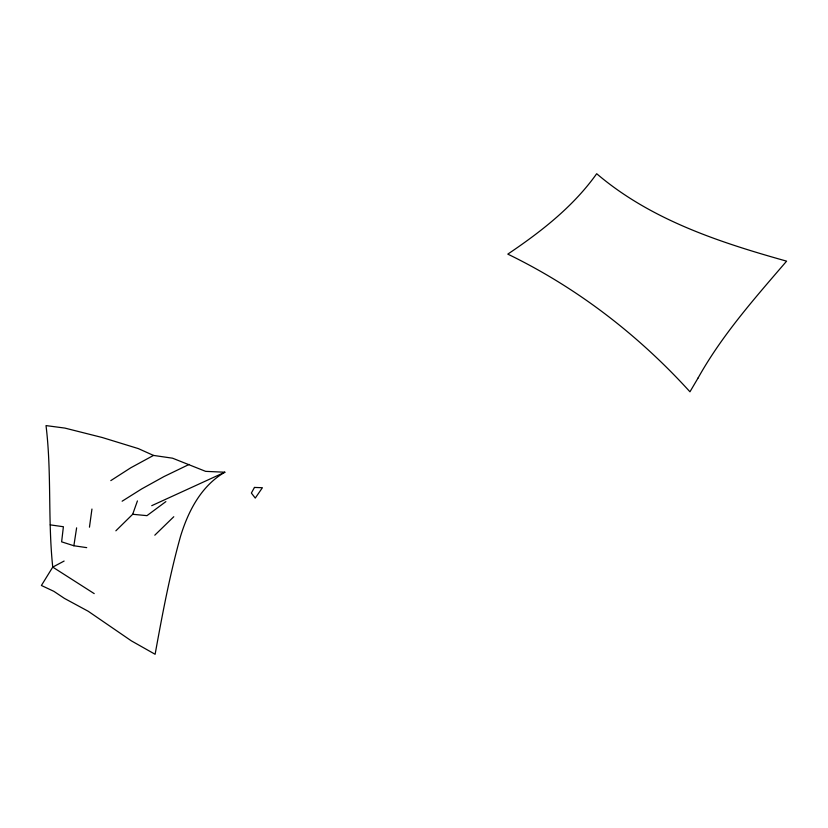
<?xml version="1.0" encoding="UTF-8"?>
<svg xmlns="http://www.w3.org/2000/svg" width="828" height="828" viewBox="0 0 828 828"><rect width="100%" height="100%" fill="white"/><g stroke="black" fill="none" stroke-linecap="round" stroke-linejoin="round"><path stroke-width="1.24" d="M89.455 527.188L91.949 509.044M86.712 547.639L73.868 545.755L76.621 527.84M115.868 530.82L132.687 514.281L137.427 500.909M154.795 535.198L173.776 516.734M165.879 501.613L146.96 515.647L132.687 514.281M94.216 593.614L52.744 567.108C47.765 520.181 51.791 472.591 46.016 425.592L64.874 428.086L102.175 437.494L138.328 448.6L153.511 455.421L172.555 458.194L205.644 471.36L224.854 472.219C201.245 485.839 188.225 511.124 180.525 536.368C169.678 575.118 162.298 614.728 155.115 654.275L131.331 640.841L88.223 611.271L64.429 598.396L53.882 591.347L41.4 585.479L52.744 567.108L64.118 561.053M110.807 480.613L130.72 467.82L153.511 455.421M122.13 501.209L141.702 488.913L163.954 476.586L189.146 464.415M151.731 505.68L224.854 472.219M50.229 524.869L63.394 526.732L61.624 541.843L73.868 545.755M254.465 487.433L251.36 493.053L255.262 498.083L262.404 487.723L254.465 487.433M698.118 377.941L689.952 391.789C638.357 334.988 576.95 287.626 507.802 254.124C541.077 231.685 573.193 206.731 596.688 173.725C650.849 219.906 719.242 242.252 786.6 261.151C754.784 298.204 722.037 335.061 698.118 377.941"/></g></svg>
